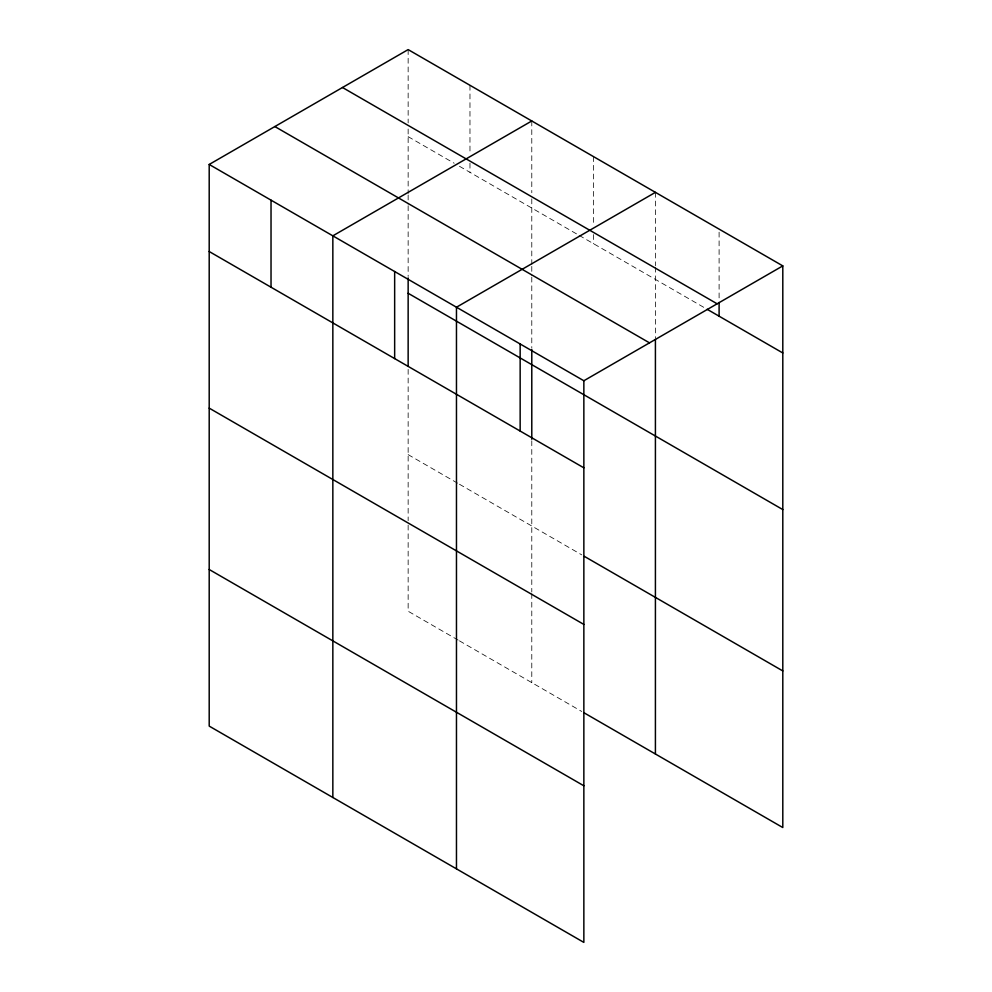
<?xml version="1.0" encoding="UTF-8"?>
<svg xmlns="http://www.w3.org/2000/svg" width="992" height="992" viewBox="0 0 992 992"><rect width="100%" height="100%" fill="white"/><g stroke="black" fill="none" stroke-linecap="round" stroke-linejoin="round"><path stroke-width="0.74" stroke-dasharray="4.96 3.72" d="M408.146 136.66L454.187 163.246M459.445 166.272L577.815 234.62M579.13 235.377L705.833 308.524M408.146 454.634L458.13 483.488M459.445 484.245L581.758 554.863M458.13 640.1L408.146 611.246L408.146 522.189M459.445 640.857L581.758 711.475M719.101 232.178L719.101 300.911M655.414 192.361L655.414 265.67M655.414 267.195L655.414 337.764M593.6 156.662L593.6 225.407M593.6 234.571L593.6 243.734M531.786 120.974L531.786 192.77M531.786 198.871L531.786 264.852M531.786 266.389L531.786 275.602M531.786 277.14L531.786 347.758M531.786 440.77L531.786 592.026M531.786 593.563L531.786 682.62M469.972 85.287L469.972 154.02M469.972 163.184L469.972 172.348M408.146 49.6L408.146 122.921M408.146 129.022L408.146 193.477M408.146 195.002L408.146 204.216M408.146 205.753L408.146 276.384M408.146 369.384L408.146 520.651"/><path stroke-width="1.49" d="M209.2 164.461L583.854 380.754L583.854 942.4L209.2 726.107L209.2 164.461L408.146 49.6L782.8 265.893L782.8 827.539L584.387 713M531.786 120.974L332.841 235.836L332.841 797.481M655.414 192.361L456.469 307.222L456.469 868.856M583.854 380.754L782.8 265.893M342.5 87.507L717.142 303.8M707.16 309.293L782.8 352.966M274.858 126.554L649.5 342.86M408.146 293.272L782.8 509.578M209.2 251.522L583.854 467.827M584.387 556.388L782.8 670.927M209.2 408.134L583.854 624.427M209.2 569.495L583.854 785.788M719.101 302.448L719.101 316.188M655.414 339.301L655.414 753.994M531.786 349.296L531.786 439.245M520.155 343.988L520.155 431.049M408.146 277.921L408.146 366.346M394.655 271.523L394.655 358.596M271.027 200.148L271.027 287.209"/></g></svg>
